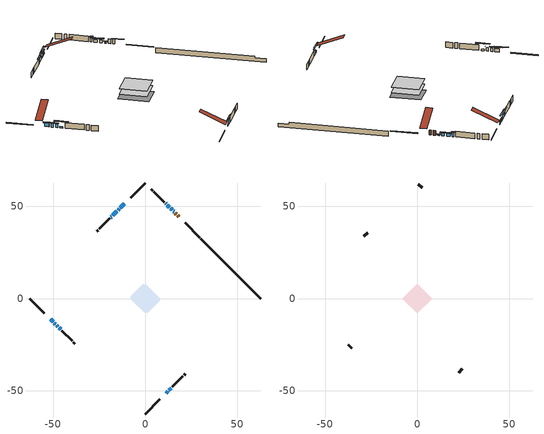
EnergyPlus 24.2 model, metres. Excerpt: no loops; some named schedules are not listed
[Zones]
conditioned space
 floor adiabatic (AdiabaticFloorConstruction): -8.08,0 0,8.08 8.08,0 0,-8.08 z0.67
 floor foundation (Slab1 construction): -8.1,0.97 -0.97,8.1 8.1,-0.97 0.97,-8.1 z-1.64
 wall outside (RimJoist1 construction): 0,-62.63 7.94,-54.68 / -62.63,0 -54.68,-7.94 / 0,62.63 -7.94,54.68 / 29.55,33.07 21.61,41.01 z0.67:0.97
 wall outside (AdiabaticWallConstruction 1): 18.2,44.43 17.59,45.03 / 16.94,45.69 16.29,46.33 z0.67:2.7
 wall outside (AdiabaticWallConstruction): 15.64,46.99 15.2,47.42 z0.67:0.88; 11.36,-51.27 12.21,-50.41 z0.67:1.63; 12.87,-49.76 14.09,-48.54 z0.67:2.7; -51.27,-11.36 -49.98,-12.64 / -15.37,47.25 -17.51,45.11 z0.67:2.19; -49.33,-13.3 -48.7,-13.93 / -48.04,-14.58 -47.41,-15.22 z0.67:2.2; -11.36,51.27 -13.42,49.2 z0.67:1.41; -14.08,48.55 -14.72,47.91 z0.67:1.27; -46.76,-15.87 -45.9,-16.73 z0.67:1.28; 14.55,48.07 13.7,48.92 / 13.05,49.58 11.98,50.65 z0.67:1.88; 11.32,51.3 11,51.63 z0.67:2.4; -18.17,44.46 -18.59,44.03 z0.67:1.59
 wall outside (Wall1 construction): 14.75,-47.88 20.36,-42.27 / -45.24,-17.38 -39.63,-22.99 / -19.25,43.38 -24.86,37.77 / 10.34,52.28 4.73,57.89 z0.67:3.11
 wall outside (Wall2 construction): 21.02,-41.61 21.79,-40.84 / -38.98,-23.65 -38.2,-24.42 / -25.52,37.11 -26.29,36.34 / 4.07,58.55 3.3,59.32 z0.67:3.11
 wall foundation (FoundationWall1 construction): 30.21,32.42,-1.64 30.21,32.42,0.67 59.38,3.24,0.67 59.38,3.24,-0.08 62.63,0,-0.08 62.63,0,-1.64
 window (WindowConstruction 10): 15.64,46.99 15.21,47.42 z0.67:0.87
 window (WindowConstruction 5): 11.36,-51.27 12.21,-50.42 z0.67:1.62
 window (WindowConstruction 6): 12.87,-49.76 14.09,-48.54 z0.67:2.7
 window (WindowConstruction 7): -51.27,-11.36 -49.98,-12.64 z0.67:2.19
 window (WindowConstruction 8): -49.33,-13.3 -48.7,-13.93 z0.67:2.19
 window (WindowConstruction 9): -48.04,-14.59 -47.41,-15.21 z0.67:2.19
 window (WindowConstruction 11): -11.36,51.27 -13.42,49.2 z0.67:1.41
 window (WindowConstruction 12): -14.08,48.55 -14.72,47.91 z0.67:1.27
 window (WindowConstruction 13): -46.75,-15.87 -45.9,-16.73 z0.67:1.28
 window (WindowConstruction): 14.55,48.08 13.71,48.92 z0.67:1.88
 window (WindowConstruction 1): 13.05,49.58 11.98,50.65 z0.67:1.88
 window (WindowConstruction 2): 11.32,51.3 11,51.63 z0.67:2.4
 window (WindowConstruction 3): -15.37,47.25 -17.51,45.11 z0.67:2.19
 window (WindowConstruction 4): -18.17,44.46 -18.59,44.03 z0.67:1.58
 door (Door): 18.2,44.43 17.6,45.03 z0.67:2.7
 door (Door 1): 16.94,45.69 16.3,46.33 z0.67:2.7
 ceiling adiabatic (AdiabaticFloorConstruction): 0,-8.08 8.08,0 0,8.08 -8.08,0 z0.67
attic - vented
 floor to conditioned space (Floor1 construction Reversed): -8.08,0 0,8.08 8.08,0 0,-8.08 z3.11
 wall outside (Wall3 construction): 22.44,-40.18 24.43,-38.19 / -37.55,-25.08 -35.56,-27.07 / -26.94,35.68 -28.93,33.69 / 2.65,59.98 0.66,61.97 z0.67:3.11
 roof outside (Roof1 construction): 10.7,-51.93,3.11 2.94,-44.16,7.68 0.83,-46.26,7.68 8.6,-54.03,3.11; -51.93,-10.7,3.11 -44.16,-2.94,7.68 -46.26,-0.83,7.68 -54.03,-8.6,3.11; -10.7,51.93,3.11 -2.94,44.16,7.68 -0.83,46.26,7.68 -8.6,54.03,3.11; 18.85,43.77,3.11 11.09,36.01,7.68 13.19,33.91,7.68 20.95,41.67,3.11
shading: 14.87,47.76 15.98,46.65 16.51,47.19 15.41,48.29 z1.35; 13.94,-48.69 9.63,-52.99 9.84,-53.21 14.15,-48.9 z4.07; 14.95,-47.67 12.01,-50.62 12.22,-50.83 15.16,-47.89 z3.92; -49.65,-12.98 -51.61,-11.02 -52.14,-11.56 -50.18,-13.52 z2.67; -48.36,-14.27 -49.67,-12.96 -49.97,-13.26 -48.66,-14.57 z2.67; -47.07,-15.55 -48.38,-14.25 -48.52,-14.39 -47.21,-15.7 z2.67; -14.07,48.56 -10.71,51.91 -10.92,52.12 -14.28,48.77 z2.32; -16.87,45.75 -11.92,50.7 -12.13,50.92 -17.09,45.96 z4.32; -44.17,-18.45 -48.48,-14.15 -49.02,-14.68 -44.71,-18.99 z3.72; 13.37,49.26 14.89,47.74 15.43,48.27 13.9,49.8 z2.36; 11.64,50.98 13.39,49.24 13.92,49.78 12.18,51.52 z2.36; 10.66,51.96 11.66,50.96 12.2,51.5 11.2,52.5 z2.88; -18.37,44.25 -14.51,48.11 -14.72,48.33 -18.58,44.46 z3.41; -19.88,42.74 -16.88,45.75 -17.09,45.96 -20.1,42.95 z3.41
[Building]
Building 1: Terrain=Suburbs
[Site:Location]
Fredericton_NB: Latitude {deg}=45.87; Longitude {deg}=-66.54; Time Zone {hr}=-4; Elevation {m}=21; Keep Site Location Information=Yes
[Site:GroundTemperature:Shallow]
1.40444, -0.745387, -0.917552, 0.102649, 4.19819, 8.27465, 11.8087, 14.0475, 14.2377, 12.4168, 8.97287, 5.02146
[Site:WaterMainsTemperature]
Calculation Method=Schedule; Temperature Schedule=mains temperature schedule
[Material] Roughness=Rough; Thermal Absorptance=0.9
Name | Thickness {m} | Conductivity {W/m-K} | Density {kg/m3} | Specific Heat {J/kg-K} | Solar Absorptance | Visible Absorptance
asphalt or fiberglass shingles | 0.00635 | 0.162714 | 1121.4 | 1465.45 | 0.4 | 0.4
ceiling loosefill ins | 0.254 | 0.0480833 | 16.02 | 1046.75 | 0.7 | 0.7
ceiling stud and cavity | 0.1397 | 0.229961 | 65.682 | 1177.47 | 0.7 | 0.7
concrete 4.0 in. | 0.1016 | 1.803125 | 2242.8 | 837.4 | 0.7 | 0.7
concrete 8.0 in. | 0.2032 | 1.803125 | 2242.8 | 837.4 | 0.7 | 0.7
door material | 0.04445 | 0.0451087 | 512.64 | 1214.23 | 0.7 | 0.7
exterior vertical ins | 0.0457286 | 0.029427 | 32.04 | 1214.23 | 0.7 | 0.7
floor covering | 0.0127 | 0.0433444 | 54.468 | 1339.84 | 0.6 | 0.6
floor rigid ins; wall rigid ins 1 | 0.512978 | 0.029427 | 32.04 | 1214.23 | 0.7 | 0.7
floor stud and cavity | 0.1397 | 1.75129 | 37.0049 | 1207.88 | 0.7 | 0.7
furniture material conditioned space 1 | 0.1524 | 0.115458 | 640.8 | 1214.23 | 0.6 | 0.6
gypsum board | 0.0127 | 0.160291 | 801 | 837.4 | 0.6 | 0.6
gypsum board 1 | 0.0127 | 0.160291 | 801 | 837.4 | 0.7 | 0.7
osb sheathing 0.5 in. | 0.0127 | 0.115458 | 512.64 | 1214.23 | 0.7 | 0.7
osb sheathing 0.75 in. | 0.01905 | 0.115458 | 512.64 | 1214.23 | 0.7 | 0.7
osb sheathing 2.0 in. | 0.0508 | 0.115458 | 512.64 | 1214.23 | 0.7 | 0.7
rim joist rigid ins | 0.103632 | 0.029427 | 32.04 | 1214.23 | 0.7 | 0.7
rim joist stud and cavity | 0.0508 | 0.112004 | 125.044 | 1163.47 | 0.6 | 0.6
wall rigid ins | 0.051816 | 0.029427 | 32.04 | 1214.23 | 0.7 | 0.7
wall stud and cavity | 0.1397 | 0.0863312 | 139.0536 | 1170.24 | 0.7 | 0.7
wall stud and cavity 1 | 0.1397 | 0.307522 | 139.0536 | 1170.24 | 0.7 | 0.7
wall stud and cavity 2 | 0.0889 | 6.1454 | 50.32683 | 1063.81 | 0.6 | 0.6
wall stud and cavity 3 | 0.0889 | 0.380278 | 52.3479 | 1209.89 | 0.7 | 0.7
wall stud and cavity 4 | 0.0889 | 0.391764 | 83.0341 | 1211.67 | 0.7 | 0.7
wood siding | 0.0254 | 0.102417 | 544.68 | 1172.36 | 0.4 | 0.4
wood siding 1 | 0.00254 | 0.102417 | 544.68 | 1172.36 | 0.4 | 0.4
wood siding 2; wood siding 3; wood siding 4 | 0.0254 | 0.102417 | 544.68 | 1172.36 | 0.7 | 0.7
[WindowMaterial:SimpleGlazingSystem]
Name | U-Factor {W/m2-K} | Solar Heat Gain Coefficient
WindowMaterial | 2.09745 | 0.49
WindowMaterial 1 | 1.96913 | 0.57
WindowMaterial 10 | 2.20136 | 0.38
WindowMaterial 11 | 2.0861 | 0.5
WindowMaterial 12 | 2.191708 | 0.43
WindowMaterial 13 | 2.14288 | 0.46
WindowMaterial 2 | 2.396116 | 0.27
WindowMaterial 3 | 1.94642 | 0.59
WindowMaterial 4 | 2.12414 | 0.47
WindowMaterial 5 | 2.018529 | 0.54
WindowMaterial 6 | 2.04862 | 0.55
WindowMaterial 7 | 1.93166 | 0.6
WindowMaterial 8 | 2.15594 | 0.45
WindowMaterial 9 | 2.00774 | 0.55
[Construction]
AdiabaticFloorConstruction: floor stud and cavity, floor rigid ins, osb sheathing 0.75 in., floor covering
AdiabaticWallConstruction: wood siding 3, wall rigid ins 1, wall stud and cavity 3, gypsum board
AdiabaticWallConstruction 1: wood siding 4, wall rigid ins 1, wall stud and cavity 3, gypsum board
Door; Door 1: door material
Floor1 construction Reversed: gypsum board, ceiling stud and cavity, ceiling loosefill ins
FoundationWall1 construction: concrete 8.0 in., gypsum board 1
furniture construction conditioned space 1: furniture material conditioned space 1
PartitionWallConstruction: gypsum board, wall stud and cavity 4, gypsum board
RimJoist1 construction: wood siding 2, rim joist rigid ins, osb sheathing 2.0 in., rim joist stud and cavity
Roof1 construction: asphalt or fiberglass shingles
Slab1 construction: concrete 4.0 in.
Wall1 construction: wood siding, wall rigid ins, osb sheathing 0.5 in., wall stud and cavity, gypsum board
Wall2 construction: wood siding, wall rigid ins, osb sheathing 0.5 in., wall stud and cavity 1, gypsum board
Wall3 construction: wood siding 1, wall stud and cavity 2
WindowConstruction: WindowMaterial
WindowConstruction 1: WindowMaterial 1
WindowConstruction 10: WindowMaterial 10
WindowConstruction 11: WindowMaterial 11
WindowConstruction 12: WindowMaterial 12
WindowConstruction 13: WindowMaterial 13
WindowConstruction 2: WindowMaterial 2
WindowConstruction 3: WindowMaterial 3
WindowConstruction 4: WindowMaterial 4
WindowConstruction 5: WindowMaterial 5
WindowConstruction 6: WindowMaterial 6
WindowConstruction 7: WindowMaterial 7
WindowConstruction 8: WindowMaterial 8
WindowConstruction 9: WindowMaterial 9
[Zone] Multiplier=1; Part of Total Floor Area=Yes
Name | Volume {m3}
attic - vented | 95.6732
conditioned space | 654
[Space]
Name | Zone | Volume {m3}
attic - vented 1 | attic - vented | 95.6732
conditioned space 1 | conditioned space | 654
[ZoneInfiltration:EffectiveLeakageArea]
infil attic - vented 1: Zone or Space=attic - vented 1; Schedule=Always On Discrete; Effective Air Leakage Area {cm2}=5224; Stack Coefficient=0.000487691; Wind Coefficient=1.49208e-05
[ZoneMixing]
whole house fan mix: Zone or Space=attic - vented; Schedule=Always On Continuous; Design Flow Rate Calculation Method=Flow/Zone; Design Flow Rate {m3/s}=0; Source Zone or Space=conditioned space
[SurfaceProperty:ExposedFoundationPerimeter]
Slab1: Exposed Perimeter Calculation Method=TotalExposedPerimeter; Total Exposed Perimeter {m}=45.843
[InternalMass] Zone or ZoneList=conditioned space; Space or SpaceList=conditioned space 1
Name | Construction | Surface Area {m2}
furniture mass conditioned space 1 | furniture construction conditioned space 1 | 104.04
partition wall mass | PartitionWallConstruction | 260.101
[Lights]
interior lighting: Zone or ZoneList or Space or SpaceList=conditioned space 1; Schedule=interior lighting schedule; Design Level Calculation Method=LightingLevel; Lighting Level {W}=343.2; Return Air Fraction=0; Fraction Radiant=0.6; Fraction Visible=0.2; Fraction Replaceable=1
[People]
occupants: Zone or ZoneList or Space or SpaceList=conditioned space 1; Number of People Schedule=occupants schedule; Number of People Calculation Method=People; Number of People=3; Fraction Radiant=0.314171; Sensible Heat Fraction=0.56303; Activity Level Schedule=occupants activity schedule; Carbon Dioxide Generation Rate {m3/s-W}=0; Enable ASHRAE 55 Comfort Warnings=No; Mean Radiant Temperature Calculation Type=EnclosureAveraged
[ElectricEquipment] Zone or ZoneList or Space or SpaceList=conditioned space 1; Design Level Calculation Method=EquipmentLevel
Name | Schedule | Design Level {W} | Fraction Latent | Fraction Radiant | Fraction Lost
clothes dryer | clothes dryer schedule | 140.772 | 0.015 | 0.081 | 0.85
clothes washer | clothes washer schedule | 32.1985 | 0.03 | 0.162 | 0.7
cooking range | cooking range schedule | 215.147 | 0.08 | 0.432 | 0.2
dishwasher | dishwasher schedule | 66.8632 | 0.3 | 0.18 | 0.4
fridge | fridge schedule | 72.9452 | 0 | 0.6 | 0
mech vent house fan | mech vent house fan schedule | 19.9167 | 0 | 0 | 0.5
mech vent house fan cfis | mech vent house fan cfis schedule | 0 | 0 | 0 | 0
misc plug loads | misc plug loads schedule | 494.7 | 0.045 | 0.513 | 0.1
whole house fan | Always On Discrete | 0 | 0 | 0 | 1
[OtherEquipment] Zone or ZoneList or Space or SpaceList=conditioned space 1; Design Level Calculation Method=EquipmentLevel
Name | Fuel Type | Schedule | Design Level {W} | Fraction Latent | Fraction Radiant | Fraction Lost
clothes dryer 1 | Electricity | clothes dryer schedule | 0 | 0.015 | 0.081 | 0.85
cooking range 1 | Electricity | cooking range schedule | 0 | 0.08 | 0.432 | 0.2
general water use latent | None | general water use schedule | 62.594 | 1 | 0 | 0
general water use sensible | None | general water use schedule | -61.6891 | 0 | 0.6 | 0
mech vent house fan latent load | None | Always On Discrete | 0 | 1 | 0 | 0
mech vent house fan sensible load | None | Always On Discrete | 0 | 0 | 0 | 0
water heater energy adjustment1 | Electricity | Always On Discrete | 0.01 | 0 | 0 | 1
[ZoneInfiltration:DesignFlowRate] Zone or ZoneList or Space or SpaceList=conditioned space 1; Schedule=Always On Discrete; Design Flow Rate Calculation Method=Flow/Zone; Design Flow Rate {m3/s}=0
infil flow; natural vent flow; whole house fan flow
[ZoneControl:Thermostat]
conditioned space Thermostat: Zone or ZoneList=conditioned space; Control Type Schedule=conditioned space Thermostat Schedule; Control 1=conditioned space temperature setpoint; Temperature Difference Between Cutout And Setpoint {deltaC}=0
[ThermostatSetpoint:DualSetpoint]
conditioned space temperature setpoint: Heating Setpoint Temperature Schedule=heating setpoint; Cooling Setpoint Temperature Schedule=cooling setpoint
[Zone equipment]
conditioned space: electric baseboard
[Foundation:Kiva]
Foundation Kiva 1: Initial Indoor Air Temperature {C}=18; Wall Height Above Grade {m}=0.669981; Wall Depth Below Slab {m}=0.2032; Custom Block Material Name 1=exterior vertical ins; Custom Block Depth 1 {m}=2.30999; Custom Block X Position 1 {m}=0.2159; Custom Block Z Position 1 {m}=0
[Foundation:Kiva:Settings]
Soil Conductivity {W/m-K}=0.849921; Soil Density {kg/m3}=1842.3; Soil Specific Heat {J/kg-K}=418.7; Ground Solar Absorptivity=0.9; Ground Thermal Absorptivity=0.9; Ground Surface Roughness {m}=0.03; Far-Field Width {m}=40; Deep-Ground Boundary Condition=ZeroFlux; Deep-Ground Depth {m}=40; Minimum Cell Dimension {m}=0.2; Maximum Cell Growth Coefficient=3; Simulation Timestep=Timestep
[Exterior:Lights]
exterior lighting: Schedule=exterior lighting schedule; Design Level {W}=75.6
[EnergyManagementSystem:Sensor] Output:Variable or Output:Meter Index Key=conditioned space
Name | Output:Variable or Output:Meter
conditioned_space_clg_unmet_s | Zone Cooling Setpoint Not Met Time
conditioned_space_htg_unmet_s | Zone Heating Setpoint Not Met Time
fridge_tin_s; tin_s; tin_s_1 | Zone Mean Air Temperature
tout_s | Zone Outdoor Air Drybulb Temperature
win_s | Zone Air Humidity Ratio
[Schedule:Constant]
Name | Hourly Value
Always On Continuous; mech vent house fan schedule; mech vent house fan cfis schedule; Always On Discrete | 1
occupants activity schedule | 117.228
fridge schedule | 0
[Schedule:Week:Daily]
interior lighting schedule Week Rule - Jan1-Jan27: interior lighting schedule day, interior lighting schedule day, interior lighting schedule day, interior lighting schedule day, interior lighting schedule day, interior lighting schedule day, interior lighting schedule day, interior lighting schedule default day, interior lighting schedule default day, interior lighting schedule default day, interior lighting schedule default day, interior lighting schedule default day
interior lighting schedule Week Rule - Jan28-Feb3: interior lighting schedule day, interior lighting schedule day, interior lighting schedule day, interior lighting schedule day, interior lighting schedule day 1, interior lighting schedule day 1, interior lighting schedule day 1, interior lighting schedule default day, interior lighting schedule default day, interior lighting schedule default day, interior lighting schedule default day, interior lighting schedule default day
interior lighting schedule Week Rule - Feb4-Feb24: interior lighting schedule day 1, interior lighting schedule day 1, interior lighting schedule day 1, interior lighting schedule day 1, interior lighting schedule day 1, interior lighting schedule day 1, interior lighting schedule day 1, interior lighting schedule default day, interior lighting schedule default day, interior lighting schedule default day, interior lighting schedule default day, interior lighting schedule default day
interior lighting schedule Week Rule - Feb25-Mar3: interior lighting schedule day 1, interior lighting schedule day 1, interior lighting schedule day 1, interior lighting schedule day 1, interior lighting schedule day 2, interior lighting schedule day 2, interior lighting schedule day 2, interior lighting schedule default day, interior lighting schedule default day, interior lighting schedule default day, interior lighting schedule default day, interior lighting schedule default day
interior lighting schedule Week Rule - Mar4-Mar31: interior lighting schedule day 2, interior lighting schedule day 2, interior lighting schedule day 2, interior lighting schedule day 2, interior lighting schedule day 2, interior lighting schedule day 2, interior lighting schedule day 2, interior lighting schedule default day, interior lighting schedule default day, interior lighting schedule default day, interior lighting schedule default day, interior lighting schedule default day
interior lighting schedule Week Rule - Apr1-Apr28: interior lighting schedule day 3, interior lighting schedule day 3, interior lighting schedule day 3, interior lighting schedule day 3, interior lighting schedule day 3, interior lighting schedule day 3, interior lighting schedule day 3, interior lighting schedule default day, interior lighting schedule default day, interior lighting schedule default day, interior lighting schedule default day, interior lighting schedule default day
interior lighting schedule Week Rule - Apr29-May5: interior lighting schedule day 3, interior lighting schedule day 3, interior lighting schedule day 4, interior lighting schedule day 4, interior lighting schedule day 4, interior lighting schedule day 4, interior lighting schedule day 4, interior lighting schedule default day, interior lighting schedule default day, interior lighting schedule default day, interior lighting schedule default day, interior lighting schedule default day
interior lighting schedule Week Rule - May6-May26: interior lighting schedule day 4, interior lighting schedule day 4, interior lighting schedule day 4, interior lighting schedule day 4, interior lighting schedule day 4, interior lighting schedule day 4, interior lighting schedule day 4, interior lighting schedule default day, interior lighting schedule default day, interior lighting schedule default day, interior lighting schedule default day, interior lighting schedule default day
interior lighting schedule Week Rule - May27-Jun2: interior lighting schedule day 4, interior lighting schedule day 4, interior lighting schedule day 4, interior lighting schedule day 4, interior lighting schedule day 4, interior lighting schedule day 5, interior lighting schedule day 5, interior lighting schedule default day, interior lighting schedule default day, interior lighting schedule default day, interior lighting schedule default day, interior lighting schedule default day
interior lighting schedule Week Rule - Jun3-Jun30: interior lighting schedule day 5, interior lighting schedule day 5, interior lighting schedule day 5, interior lighting schedule day 5, interior lighting schedule day 5, interior lighting schedule day 5, interior lighting schedule day 5, interior lighting schedule default day, interior lighting schedule default day, interior lighting schedule default day, interior lighting schedule default day, interior lighting schedule default day
interior lighting schedule Week Rule - Jul1-Jul28: interior lighting schedule day 6, interior lighting schedule day 6, interior lighting schedule day 6, interior lighting schedule day 6, interior lighting schedule day 6, interior lighting schedule day 6, interior lighting schedule day 6, interior lighting schedule default day, interior lighting schedule default day, interior lighting schedule default day, interior lighting schedule default day, interior lighting schedule default day
interior lighting schedule Week Rule - Jul29-Aug4: interior lighting schedule day 6, interior lighting schedule day 6, interior lighting schedule day 6, interior lighting schedule day 7, interior lighting schedule day 7, interior lighting schedule day 7, interior lighting schedule day 7, interior lighting schedule default day, interior lighting schedule default day, interior lighting schedule default day, interior lighting schedule default day, interior lighting schedule default day
interior lighting schedule Week Rule - Aug5-Aug25: interior lighting schedule day 7, interior lighting schedule day 7, interior lighting schedule day 7, interior lighting schedule day 7, interior lighting schedule day 7, interior lighting schedule day 7, interior lighting schedule day 7, interior lighting schedule default day, interior lighting schedule default day, interior lighting schedule default day, interior lighting schedule default day, interior lighting schedule default day
interior lighting schedule Week Rule - Aug26-Sep1: interior lighting schedule day 7, interior lighting schedule day 7, interior lighting schedule day 7, interior lighting schedule day 7, interior lighting schedule day 7, interior lighting schedule day 7, interior lighting schedule day 8, interior lighting schedule default day, interior lighting schedule default day, interior lighting schedule default day, interior lighting schedule default day, interior lighting schedule default day
interior lighting schedule Week Rule - Sep2-Sep29: interior lighting schedule day 8, interior lighting schedule day 8, interior lighting schedule day 8, interior lighting schedule day 8, interior lighting schedule day 8, interior lighting schedule day 8, interior lighting schedule day 8, interior lighting schedule default day, interior lighting schedule default day, interior lighting schedule default day, interior lighting schedule default day, interior lighting schedule default day
interior lighting schedule Week Rule - Sep30-Oct6: interior lighting schedule day 8, interior lighting schedule day 9, interior lighting schedule day 9, interior lighting schedule day 9, interior lighting schedule day 9, interior lighting schedule day 9, interior lighting schedule day 9, interior lighting schedule default day, interior lighting schedule default day, interior lighting schedule default day, interior lighting schedule default day, interior lighting schedule default day
interior lighting schedule Week Rule - Oct7-Oct27: interior lighting schedule day 9, interior lighting schedule day 9, interior lighting schedule day 9, interior lighting schedule day 9, interior lighting schedule day 9, interior lighting schedule day 9, interior lighting schedule day 9, interior lighting schedule default day, interior lighting schedule default day, interior lighting schedule default day, interior lighting schedule default day, interior lighting schedule default day
interior lighting schedule Week Rule - Oct28-Nov3: interior lighting schedule day 9, interior lighting schedule day 9, interior lighting schedule day 9, interior lighting schedule day 9, interior lighting schedule day 10, interior lighting schedule day 10, interior lighting schedule day 10, interior lighting schedule default day, interior lighting schedule default day, interior lighting schedule default day, interior lighting schedule default day, interior lighting schedule default day
interior lighting schedule Week Rule - Nov4-Nov24: interior lighting schedule day 10, interior lighting schedule day 10, interior lighting schedule day 10, interior lighting schedule day 10, interior lighting schedule day 10, interior lighting schedule day 10, interior lighting schedule day 10, interior lighting schedule default day, interior lighting schedule default day, interior lighting schedule default day, interior lighting schedule default day, interior lighting schedule default day
interior lighting schedule Week Rule - Nov25-Dec1: interior lighting schedule day 10, interior lighting schedule day 10, interior lighting schedule day 10, interior lighting schedule day 10, interior lighting schedule day 10, interior lighting schedule day 10, interior lighting schedule day 11, interior lighting schedule default day, interior lighting schedule default day, interior lighting schedule default day, interior lighting schedule default day, interior lighting schedule default day
interior lighting schedule Week Rule - Dec2-Dec31: interior lighting schedule day 11, interior lighting schedule day 11, interior lighting schedule day 11, interior lighting schedule day 11, interior lighting schedule day 11, interior lighting schedule day 11, interior lighting schedule day 11, interior lighting schedule default day, interior lighting schedule default day, interior lighting schedule default day, interior lighting schedule default day, interior lighting schedule default day
occupants schedule Week Rule - Jan1-Dec31: occupants schedule day, occupants schedule day, occupants schedule day, occupants schedule day, occupants schedule day, occupants schedule day, occupants schedule day, occupants schedule default day, occupants schedule default day, occupants schedule default day, occupants schedule default day, occupants schedule default day
clothes dryer schedule Week Rule - Jan1-Dec31: clothes dryer schedule day, clothes dryer schedule day, clothes dryer schedule day, clothes dryer schedule day, clothes dryer schedule day, clothes dryer schedule day, clothes dryer schedule day, clothes dryer schedule default day, clothes dryer schedule default day, clothes dryer schedule default day, clothes dryer schedule default day, clothes dryer schedule default day
clothes washer schedule Week Rule - Jan1-Dec31: clothes washer schedule day, clothes washer schedule day, clothes washer schedule day, clothes washer schedule day, clothes washer schedule day, clothes washer schedule day, clothes washer schedule day, clothes washer schedule default day, clothes washer schedule default day, clothes washer schedule default day, clothes washer schedule default day, clothes washer schedule default day
cooking range schedule Week Rule - Jan1-Dec31: cooking range schedule day, cooking range schedule day, cooking range schedule day, cooking range schedule day, cooking range schedule day, cooking range schedule day, cooking range schedule day, cooking range schedule default day, cooking range schedule default day, cooking range schedule default day, cooking range schedule default day, cooking range schedule default day
dishwasher schedule Week Rule - Jan1-Dec31: dishwasher schedule day, dishwasher schedule day, dishwasher schedule day, dishwasher schedule day, dishwasher schedule day, dishwasher schedule day, dishwasher schedule day, dishwasher schedule default day, dishwasher schedule default day, dishwasher schedule default day, dishwasher schedule default day, dishwasher schedule default day
misc plug loads schedule Week Rule - Jan1-Dec31: misc plug loads schedule day, misc plug loads schedule day, misc plug loads schedule day, misc plug loads schedule day, misc plug loads schedule day, misc plug loads schedule day, misc plug loads schedule day, misc plug loads schedule default day, misc plug loads schedule default day, misc plug loads schedule default day, misc plug loads schedule default day, misc plug loads schedule default day
general water use schedule Week Rule - Jan1-Dec31: general water use schedule day, general water use schedule day, general water use schedule day, general water use schedule day, general water use schedule day, general water use schedule day, general water use schedule day, general water use schedule default day, general water use schedule default day, general water use schedule default day, general water use schedule default day, general water use schedule default day
exterior lighting schedule Week Rule - Jan1-Jan27: exterior lighting schedule day, exterior lighting schedule day, exterior lighting schedule day, exterior lighting schedule day, exterior lighting schedule day, exterior lighting schedule day, exterior lighting schedule day, exterior lighting schedule default day, exterior lighting schedule default day, exterior lighting schedule default day, exterior lighting schedule default day, exterior lighting schedule default day
exterior lighting schedule Week Rule - Jan28-Feb3: exterior lighting schedule day, exterior lighting schedule day, exterior lighting schedule day, exterior lighting schedule day, exterior lighting schedule day 1, exterior lighting schedule day 1, exterior lighting schedule day 1, exterior lighting schedule default day, exterior lighting schedule default day, exterior lighting schedule default day, exterior lighting schedule default day, exterior lighting schedule default day
exterior lighting schedule Week Rule - Feb4-Feb24: exterior lighting schedule day 1, exterior lighting schedule day 1, exterior lighting schedule day 1, exterior lighting schedule day 1, exterior lighting schedule day 1, exterior lighting schedule day 1, exterior lighting schedule day 1, exterior lighting schedule default day, exterior lighting schedule default day, exterior lighting schedule default day, exterior lighting schedule default day, exterior lighting schedule default day
exterior lighting schedule Week Rule - Feb25-Mar3: exterior lighting schedule day 1, exterior lighting schedule day 1, exterior lighting schedule day 1, exterior lighting schedule day 1, exterior lighting schedule day 2, exterior lighting schedule day 2, exterior lighting schedule day 2, exterior lighting schedule default day, exterior lighting schedule default day, exterior lighting schedule default day, exterior lighting schedule default day, exterior lighting schedule default day
exterior lighting schedule Week Rule - Mar4-Mar31: exterior lighting schedule day 2, exterior lighting schedule day 2, exterior lighting schedule day 2, exterior lighting schedule day 2, exterior lighting schedule day 2, exterior lighting schedule day 2, exterior lighting schedule day 2, exterior lighting schedule default day, exterior lighting schedule default day, exterior lighting schedule default day, exterior lighting schedule default day, exterior lighting schedule default day
exterior lighting schedule Week Rule - Apr1-Apr28: exterior lighting schedule day 3, exterior lighting schedule day 3, exterior lighting schedule day 3, exterior lighting schedule day 3, exterior lighting schedule day 3, exterior lighting schedule day 3, exterior lighting schedule day 3, exterior lighting schedule default day, exterior lighting schedule default day, exterior lighting schedule default day, exterior lighting schedule default day, exterior lighting schedule default day
exterior lighting schedule Week Rule - Apr29-May5: exterior lighting schedule day 3, exterior lighting schedule day 3, exterior lighting schedule day 4, exterior lighting schedule day 4, exterior lighting schedule day 4, exterior lighting schedule day 4, exterior lighting schedule day 4, exterior lighting schedule default day, exterior lighting schedule default day, exterior lighting schedule default day, exterior lighting schedule default day, exterior lighting schedule default day
exterior lighting schedule Week Rule - May6-May26: exterior lighting schedule day 4, exterior lighting schedule day 4, exterior lighting schedule day 4, exterior lighting schedule day 4, exterior lighting schedule day 4, exterior lighting schedule day 4, exterior lighting schedule day 4, exterior lighting schedule default day, exterior lighting schedule default day, exterior lighting schedule default day, exterior lighting schedule default day, exterior lighting schedule default day
exterior lighting schedule Week Rule - May27-Jun2: exterior lighting schedule day 4, exterior lighting schedule day 4, exterior lighting schedule day 4, exterior lighting schedule day 4, exterior lighting schedule day 4, exterior lighting schedule day 5, exterior lighting schedule day 5, exterior lighting schedule default day, exterior lighting schedule default day, exterior lighting schedule default day, exterior lighting schedule default day, exterior lighting schedule default day
exterior lighting schedule Week Rule - Jun3-Jun30: exterior lighting schedule day 5, exterior lighting schedule day 5, exterior lighting schedule day 5, exterior lighting schedule day 5, exterior lighting schedule day 5, exterior lighting schedule day 5, exterior lighting schedule day 5, exterior lighting schedule default day, exterior lighting schedule default day, exterior lighting schedule default day, exterior lighting schedule default day, exterior lighting schedule default day
exterior lighting schedule Week Rule - Jul1-Jul28: exterior lighting schedule day 6, exterior lighting schedule day 6, exterior lighting schedule day 6, exterior lighting schedule day 6, exterior lighting schedule day 6, exterior lighting schedule day 6, exterior lighting schedule day 6, exterior lighting schedule default day, exterior lighting schedule default day, exterior lighting schedule default day, exterior lighting schedule default day, exterior lighting schedule default day
exterior lighting schedule Week Rule - Jul29-Aug4: exterior lighting schedule day 6, exterior lighting schedule day 6, exterior lighting schedule day 6, exterior lighting schedule day 7, exterior lighting schedule day 7, exterior lighting schedule day 7, exterior lighting schedule day 7, exterior lighting schedule default day, exterior lighting schedule default day, exterior lighting schedule default day, exterior lighting schedule default day, exterior lighting schedule default day
exterior lighting schedule Week Rule - Aug5-Aug25: exterior lighting schedule day 7, exterior lighting schedule day 7, exterior lighting schedule day 7, exterior lighting schedule day 7, exterior lighting schedule day 7, exterior lighting schedule day 7, exterior lighting schedule day 7, exterior lighting schedule default day, exterior lighting schedule default day, exterior lighting schedule default day, exterior lighting schedule default day, exterior lighting schedule default day
exterior lighting schedule Week Rule - Aug26-Sep1: exterior lighting schedule day 7, exterior lighting schedule day 7, exterior lighting schedule day 7, exterior lighting schedule day 7, exterior lighting schedule day 7, exterior lighting schedule day 7, exterior lighting schedule day 8, exterior lighting schedule default day, exterior lighting schedule default day, exterior lighting schedule default day, exterior lighting schedule default day, exterior lighting schedule default day
exterior lighting schedule Week Rule - Sep2-Sep29: exterior lighting schedule day 8, exterior lighting schedule day 8, exterior lighting schedule day 8, exterior lighting schedule day 8, exterior lighting schedule day 8, exterior lighting schedule day 8, exterior lighting schedule day 8, exterior lighting schedule default day, exterior lighting schedule default day, exterior lighting schedule default day, exterior lighting schedule default day, exterior lighting schedule default day
exterior lighting schedule Week Rule - Sep30-Oct6: exterior lighting schedule day 8, exterior lighting schedule day 9, exterior lighting schedule day 9, exterior lighting schedule day 9, exterior lighting schedule day 9, exterior lighting schedule day 9, exterior lighting schedule day 9, exterior lighting schedule default day, exterior lighting schedule default day, exterior lighting schedule default day, exterior lighting schedule default day, exterior lighting schedule default day
exterior lighting schedule Week Rule - Oct7-Oct27: exterior lighting schedule day 9, exterior lighting schedule day 9, exterior lighting schedule day 9, exterior lighting schedule day 9, exterior lighting schedule day 9, exterior lighting schedule day 9, exterior lighting schedule day 9, exterior lighting schedule default day, exterior lighting schedule default day, exterior lighting schedule default day, exterior lighting schedule default day, exterior lighting schedule default day
exterior lighting schedule Week Rule - Oct28-Nov3: exterior lighting schedule day 9, exterior lighting schedule day 9, exterior lighting schedule day 9, exterior lighting schedule day 9, exterior lighting schedule day 10, exterior lighting schedule day 10, exterior lighting schedule day 10, exterior lighting schedule default day, exterior lighting schedule default day, exterior lighting schedule default day, exterior lighting schedule default day, exterior lighting schedule default day
[Schedule:Year]
interior lighting schedule: interior lighting schedule Week Rule - Jan1-Jan27, 1, 1, 1, 27, interior lighting schedule Week Rule - Jan28-Feb3, 1, 28, 2, 3, interior lighting schedule Week Rule - Feb4-Feb24, 2, 4, 2, 24, interior lighting schedule Week Rule - Feb25-Mar3, 2, 25, 3, 3, interior lighting schedule Week Rule - Mar4-Mar31, 3, 4, 3, 31, interior lighting schedule Week Rule - Apr1-Apr28, 4, 1, 4, 28, interior lighting schedule Week Rule - Apr29-May5, 4, 29, 5, 5, interior lighting schedule Week Rule - May6-May26, 5, 6, 5, 26, interior lighting schedule Week Rule - May27-Jun2, 5, 27, 6, 2, interior lighting schedule Week Rule - Jun3-Jun30, 6, 3, 6, 30, interior lighting schedule Week Rule - Jul1-Jul28, 7, 1, 7, 28, interior lighting schedule Week Rule - Jul29-Aug4, 7, 29, 8, 4, interior lighting schedule Week Rule - Aug5-Aug25, 8, 5, 8, 25, interior lighting schedule Week Rule - Aug26-Sep1, 8, 26, 9, 1, interior lighting schedule Week Rule - Sep2-Sep29, 9, 2, 9, 29, interior lighting schedule Week Rule - Sep30-Oct6, 9, 30, 10, 6, interior lighting schedule Week Rule - Oct7-Oct27, 10, 7, 10, 27, interior lighting schedule Week Rule - Oct28-Nov3, 10, 28, 11, 3, interior lighting schedule Week Rule - Nov4-Nov24, 11, 4, 11, 24, interior lighting schedule Week Rule - Nov25-Dec1, 11, 25, 12, 1, interior lighting schedule Week Rule - Dec2-Dec31, 12, 2, 12, 31
occupants schedule: occupants schedule Week Rule - Jan1-Dec31, 1, 1, 12, 31
clothes dryer schedule: clothes dryer schedule Week Rule - Jan1-Dec31, 1, 1, 12, 31
clothes washer schedule: clothes washer schedule Week Rule - Jan1-Dec31, 1, 1, 12, 31
cooking range schedule: cooking range schedule Week Rule - Jan1-Dec31, 1, 1, 12, 31
dishwasher schedule: dishwasher schedule Week Rule - Jan1-Dec31, 1, 1, 12, 31
misc plug loads schedule: misc plug loads schedule Week Rule - Jan1-Dec31, 1, 1, 12, 31
general water use schedule: general water use schedule Week Rule - Jan1-Dec31, 1, 1, 12, 31
exterior lighting schedule: exterior lighting schedule Week Rule - Jan1-Jan27, 1, 1, 1, 27, exterior lighting schedule Week Rule - Jan28-Feb3, 1, 28, 2, 3, exterior lighting schedule Week Rule - Feb4-Feb24, 2, 4, 2, 24, exterior lighting schedule Week Rule - Feb25-Mar3, 2, 25, 3, 3, exterior lighting schedule Week Rule - Mar4-Mar31, 3, 4, 3, 31, exterior lighting schedule Week Rule - Apr1-Apr28, 4, 1, 4, 28, exterior lighting schedule Week Rule - Apr29-May5, 4, 29, 5, 5, exterior lighting schedule Week Rule - May6-May26, 5, 6, 5, 26, exterior lighting schedule Week Rule - May27-Jun2, 5, 27, 6, 2, exterior lighting schedule Week Rule - Jun3-Jun30, 6, 3, 6, 30, exterior lighting schedule Week Rule - Jul1-Jul28, 7, 1, 7, 28, exterior lighting schedule Week Rule - Jul29-Aug4, 7, 29, 8, 4, exterior lighting schedule Week Rule - Aug5-Aug25, 8, 5, 8, 25, exterior lighting schedule Week Rule - Aug26-Sep1, 8, 26, 9, 1, exterior lighting schedule Week Rule - Sep2-Sep29, 9, 2, 9, 29, exterior lighting schedule Week Rule - Sep30-Oct6, 9, 30, 10, 6, exterior lighting schedule Week Rule - Oct7-Oct27, 10, 7, 10, 27, exterior lighting schedule Week Rule - Oct28-Nov3, 10, 28, 11, 3, exterior lighting schedule Week Rule - Nov4-Nov24, 11, 4, 11, 24, exterior lighting schedule Week Rule - Nov25-Dec1, 11, 25, 12, 1, exterior lighting schedule Week Rule - Dec2-Dec31, 12, 2, 12, 31
[Schedule:Compact]
conditioned space Thermostat Schedule: Through: 12/31, For: AllDays, Until: 24:00, 4
mains temperature schedule: Through: 01/01, For: AllDays, Until: 24:00, 6.14222, Through: 01/02, For: AllDays, Until: 24:00, 6.07056, Through: 01/03, For: AllDays, Until: 24:00, 6.00056, Through: 01/04, For: AllDays, Until: 24:00, 5.93111, Through: 01/05, For: AllDays, Until: 24:00, 5.86333, Through: 01/06, For: AllDays, Until: 24:00, 5.79611, Through: 01/07, For: AllDays, Until: 24:00, 5.73056, Through: 01/08, For: AllDays, Until: 24:00, 5.66611, Through: 01/09, For: AllDays, Until: 24:00, 5.60278, Through: 01/10, For: AllDays, Until: 24:00, 5.54056, Through: 01/11, For: AllDays, Until: 24:00, 5.48, Through: 01/12, For: AllDays, Until: 24:00, 5.42056, Through: 01/13, For: AllDays, Until: 24:00, 5.36222, Through: 01/14, For: AllDays, Until: 24:00, 5.30556, Through: 01/15, For: AllDays, Until: 24:00, 5.25, Through: 01/16, For: AllDays, Until: 24:00, 5.19611, Through: 01/17, For: AllDays, Until: 24:00, 5.14333, Through: 01/18, For: AllDays, Until: 24:00, 5.09167, Through: 01/19, For: AllDays, Until: 24:00, 5.04167, Through: 01/20, For: AllDays, Until: 24:00, 4.99333, Through: 01/21, For: AllDays, Until: 24:00, 4.94611, Through: 01/22, For: AllDays, Until: 24:00, 4.90056, Through: 01/23, For: AllDays, Until: 24:00, 4.85611, Through: 01/24, For: AllDays, Until: 24:00, 4.81389, Through: 01/25, For: AllDays, Until: 24:00, 4.77222, Through: 01/26, For: AllDays, Until: 24:00, 4.73278, Through: 01/27, For: AllDays, Until: 24:00, 4.69444, Through: 01/28, For: AllDays, Until: 24:00, 4.65778, Through: 01/29, For: AllDays, Until: 24:00, 4.62278, Through: 01/30, For: AllDays, Until: 24:00, 4.58889, Through: 01/31, For: AllDays, Until: 24:00, 4.55667, Through: 02/01, For: AllDays, Until: 24:00, 4.52611, Through: 02/02, For: AllDays, Until: 24:00, 4.49722, Through: 02/03, For: AllDays, Until: 24:00, 4.47, Through: 02/04, For: AllDays, Until: 24:00, 4.44389, Through: 02/05, For: AllDays, Until: 24:00, 4.42, Through: 02/06, For: AllDays, Until: 24:00, 4.39722, Through: 02/07, For: AllDays, Until: 24:00, 4.37611, Through: 02/08, For: AllDays, Until: 24:00, 4.35722, Through: 02/09, For: AllDays, Until: 24:00, 4.33944, Through: 02/10, For: AllDays, Until: 24:00, 4.32333, Through: 02/11, For: AllDays, Until: 24:00, 4.30889, Through: 02/12, For: AllDays, Until: 24:00, 4.29556, Through: 02/13, For: AllDays, Until: 24:00, 4.28444, Through: 02/14, For: AllDays, Until: 24:00, 4.275, Through: 02/15, For: AllDays, Until: 24:00, 4.26722, Through: 02/16, For: AllDays, Until: 24:00, 4.26056, Through: 02/17, For: AllDays, Until: 24:00, 4.25611, Through: 02/18, For: AllDays, Until: 24:00, 4.25333, Through: 02/19, For: AllDays, Until: 24:00, 4.25167, Through: 02/20, For: AllDays, Until: 24:00, 4.25222, Through: 02/21, For: AllDays, Until: 24:00, 4.25389, Through: 02/22, For: AllDays, Until: 24:00, 4.25778, Through: 02/23, For: AllDays, Until: 24:00, 4.26278, Through: 02/24, For: AllDays, Until: 24:00, 4.27, Through: 02/25, For: AllDays, Until: 24:00, 4.27833, Through: 02/26, For: AllDays, Until: 24:00, 4.28889, Through: 02/27, For: AllDays, Until: 24:00, 4.30056, Through: 02/28, For: AllDays, Until: 24:00, 4.31389, Through: 03/01, For: AllDays, Until: 24:00, 4.32944, Through: 03/02, For: AllDays, Until: 24:00, 4.34611, Through: 03/03, For: AllDays, Until: 24:00, 4.36444, Through: 03/04, For: AllDays, Until: 24:00, 4.38444, Through: 03/05, For: AllDays, Until: 24:00, 4.40611, Through: 03/06, For: AllDays, Until: 24:00, 4.42944, Through: 03/07, For: AllDays, Until: 24:00, 4.45389, Through: 03/08, For: AllDays, Until: 24:00, 4.48056, Through: 03/09, For: AllDays, Until: 24:00, 4.50833, Through: 03/10, For: AllDays, Until: 24:00, 4.53778, Through: 03/11, For: AllDays, Until: 24:00, 4.56889, Through: 03/12, For: AllDays, Until: 24:00, 4.60167, Through: 03/13, For: AllDays, Until: 24:00, 4.63611, Through: 03/14, For: AllDays, Until: 24:00, 4.67167, Through: 03/15, For: AllDays, Until: 24:00, 4.70889, Through: 03/16, For: AllDays, Until: 24:00, 4.74778, Through: 03/17, For: AllDays, Until: 24:00, 4.78833, Through: 03/18, For: AllDays, Until: 24:00, 4.83, Through: 03/19, For: AllDays, Until: 24:00, 4.87333, Through: 03/20, For: AllDays, Until: 24:00, 4.91833, Through: 03/21, For: AllDays, Until: 24:00, 4.96444, Through: 03/22, For: AllDays, Until: 24:00, 5.01222, Through: 03/23, For: AllDays, Until: 24:00, 5.06111, Through: 03/24, For: AllDays, Until: 24:00, 5.11167, Through: 03/25, For: AllDays, Until: 24:00, 5.16389, Through: 03/26, For: AllDays, Until: 24:00, 5.21722, Through: 03/27, For: AllDays, Until: 24:00, 5.27167, Through: 03/28, For: AllDays, Until: 24:00, 5.32778, Through: 03/29, For: AllDays, Until: 24:00, 5.385, Through: 03/30, For: AllDays, Until: 24:00, 5.44389, Through: 03/31, For: AllDays, Until: 24:00, 5.50333, Through: 04/01, For: AllDays, Until: 24:00, 5.565, Through: 04/02, For: AllDays, Until: 24:00, 5.62722, Through: 04/03, For: AllDays, Until: 24:00, 5.69111, Through: 04/04, For: AllDays, Until: 24:00, 5.75611, Through: 04/05, For: AllDays, Until: 24:00, 5.82222, Through: 04/06, For: AllDays, Until: 24:00, 5.88944, Through: 04/07, For: AllDays, Until: 24:00, 5.95833, Through: 04/08, For: AllDays, Until: 24:00, 6.02778, Through: 04/09, For: AllDays, Until: 24:00, 6.09833, Through: 04/10, For: AllDays, Until: 24:00, 6.17056, Through: 04/11, For: AllDays, Until: 24:00, 6.24333, Through: 04/12, For: AllDays, Until: 24:00, 6.31778, Through: 04/13, For: AllDays, Until: 24:00, 6.39278, Through: 04/14, For: AllDays, Until: 24:00, 6.46889, Through: 04/15, For: AllDays, Until: 24:00, 6.54611, Through: 04/16, For: AllDays, Until: 24:00, 6.62389, Through: 04/17, For: AllDays, Until: 24:00, 6.70278, Through: 04/18, For: AllDays, Until: 24:00, 6.78278, Through: 04/19, For: AllDays, Until: 24:00, 6.86389, Through: 04/20, For: AllDays, Until: 24:00, 6.94556, Through: 04/21, For: AllDays, Until: 24:00, 7.02833, Through: 04/22, For: AllDays, Until: 24:00, 7.11167, Through: 04/23, For: AllDays, Until: 24:00, 7.19556, Through: 04/24, For: AllDays, Until: 24:00, 7.28056, Through: 04/25, For: AllDays, Until: 24:00, 7.36667, Through: 04/26, For: AllDays, Until: 24:00, 7.45333, Through: 04/27, For: AllDays, Until: 24:00, 7.54056, Through: 04/28, For: AllDays, Until: 24:00, 7.62833, Through: 04/29, For: AllDays, Until: 24:00, 7.71667, Through: 04/30, For: AllDays, Until: 24:00, 7.80611, Through: 05/01, For: AllDays, Until: 24:00, 7.89556, Through: 05/02, For: AllDays, Until: 24:00, 7.98611, Through: 05/03, For: AllDays, Until: 24:00, 8.07667, Through: 05/04, For: AllDays, Until: 24:00, 8.16833, Through: 05/05, For: AllDays, Until: 24:00, 8.26, Through: 05/06, For: AllDays, Until: 24:00, 8.35222, Through: 05/07, For: AllDays, Until: 24:00, 8.445, Through: 05/08, For: AllDays, Until: 24:00, 8.53833, Through: 05/09, For: AllDays, Until: 24:00, 8.63222, Through: 05/10, For: AllDays, Until: 24:00, 8.72611, Through: 05/11, For: AllDays, Until: 24:00, 8.82, Through: 05/12, For: AllDays, Until: 24:00, 8.915, Through: 05/13, For: AllDays, Until: 24:00, 9.00944, Through: 05/14, For: AllDays, Until: 24:00, 9.10444, Through: 05/15, For: AllDays, Until: 24:00, 9.2, Through: 05/16, For: AllDays, Until: 24:00, 9.29556, Through: 05/17, For: AllDays, Until: 24:00, 9.39111, Through: 05/18, For: AllDays, Until: 24:00, 9.48667, Through: 05/19, For: AllDays, Until: 24:00, 9.58278, Through: 05/20, For: AllDays, Until: 24:00, 9.67889, Through: 05/21, For: AllDays, Until: 24:00, 9.77444, Through: 05/22, For: AllDays, Until: 24:00, 9.87056, Through: 05/23, For: AllDays, Until: 24:00, 9.96667, Through: 05/24, For: AllDays, Until: 24:00, 10.0628, Through: 05/25, For: AllDays, Until: 24:00, 10.1583, Through: 05/26, For: AllDays, Until: 24:00, 10.2544, Through: 05/27, For: AllDays, Until: 24:00, 10.35, Through: 05/28, For: AllDays, Until: 24:00, 10.4456, Through: 05/29, For: AllDays, Until: 24:00, 10.5406, Through: 05/30, For: AllDays, Until: 24:00, 10.6361, Through: 05/31, For: AllDays, Until: 24:00, 10.7306, Through: 06/01, For: AllDays, Until: 24:00, 10.8256, Through: 06/02, For: AllDays, Until: 24:00, 10.92, Through: 06/03, For: AllDays, Until: 24:00, 11.0139, Through: 06/04, For: AllDays, Until: 24:00, 11.1072, Through: 06/05, For: AllDays, Until: 24:00, 11.2006, Through: 06/06, For: AllDays, Until: 24:00, 11.2933, Through: 06/07, For: AllDays, Until: 24:00, 11.3861, Through: 06/08, For: AllDays, Until: 24:00, 11.4778, Through: 06/09, For: AllDays, Until: 24:00, 11.5694, Through: 06/10, For: AllDays, Until: 24:00, 11.6606, Through: 06/11, For: AllDays, Until: 24:00, 11.7506, Through: 06/12, For: AllDays, Until: 24:00, 11.8406, Through: 06/13, For: AllDays, Until: 24:00, 11.93, Through: 06/14, For: AllDays, Until: 24:00, 12.0183, Through: 06/15, For: AllDays, Until: 24:00, 12.1067, Through: 06/16, For: AllDays, Until: 24:00, 12.1939, Through: 06/17, For: AllDays, Until: 24:00, 12.2806, Through: 06/18, For: AllDays, Until: 24:00, 12.3661, Through: 06/19, For: AllDays, Until: 24:00, 12.4517, Through: 06/20, For: AllDays, Until: 24:00, 12.5356, Through: 06/21, For: AllDays, Until: 24:00, 12.6194, Through: 06/22, For: AllDays, Until: 24:00, 12.7022, Through: 06/23, For: AllDays, Until: 24:00, 12.7839, Through: 06/24, For: AllDays, Until: 24:00, 12.865, Through: 06/25, For: AllDays, Until: 24:00, 12.945, Through: 06/26, For: AllDays, Until: 24:00, 13.0244, Through: 06/27, For: AllDays, Until: 24:00, 13.1028, Through: 06/28, For: AllDays, Until: 24:00, 13.18, Through: 06/29, For: AllDays, Until: 24:00, 13.2561, Through: 06/30, For: AllDays, Until: 24:00, 13.3311, Through: 07/01, For: AllDays, Until: 24:00, 13.4056, Through: 07/02, For: AllDays, Until: 24:00, 13.4789, Through: 07/03, For: AllDays, Until: 24:00, 13.5511, Through: 07/04, For: AllDays, Until: 24:00, 13.6217, Through: 07/05, For: AllDays, Until: 24:00, 13.6917, Through: 07/06, For: AllDays, Until: 24:00, 13.7606, Through: 07/07, For: AllDays, Until: 24:00, 13.8278, Through: 07/08, For: AllDays, Until: 24:00, 13.8944, Through: 07/09, For: AllDays, Until: 24:00, 13.9594, Through: 07/10, For: AllDays, Until: 24:00, 14.0233, Through: 07/11, For: AllDays, Until: 24:00, 14.0861, Through: 07/12, For: AllDays, Until: 24:00, 14.1478, Through: 07/13, For: AllDays, Until: 24:00, 14.2078, Through: 07/14, For: AllDays, Until: 24:00, 14.2667, Through: 07/15, For: AllDays, Until: 24:00, 14.3244, Through: 07/16, For: AllDays, Until: 24:00, 14.3806, Through: 07/17, For: AllDays, Until: 24:00, 14.4356, Through: 07/18, For: AllDays, Until: 24:00, 14.4889, Through: 07/19, For: AllDays, Until: 24:00, 14.5411, Through: 07/20, For: AllDays, Until: 24:00, 14.5917, Through: 07/21, For: AllDays, Until: 24:00, 14.6411, Through: 07/22, For: AllDays, Until: 24:00, 14.6889, Through: 07/23, For: AllDays, Until: 24:00, 14.7356, Through: 07/24, For: AllDays, Until: 24:00, 14.7806, Through: 07/25, For: AllDays, Until: 24:00, 14.8239, Through: 07/26, For: AllDays, Until: 24:00, 14.8661, Through: 07/27, For: AllDays, Until: 24:00, 14.9067, Through: 07/28, For: AllDays, Until: 24:00, 14.9456, Through: 07/29, For: AllDays, Until: 24:00, 14.9833, Through: 07/30, For: AllDays, Until: 24:00, 15.0194, Through: 07/31, For: AllDays, Until: 24:00, 15.0539, Through: 08/01, For: AllDays, Until: 24:00, 15.0867, Through: 08/02, For: AllDays, Until: 24:00, 15.1183, Through: 08/03, For: AllDays, Until: 24:00, 15.1483, Through: 08/04, For: AllDays, Until: 24:00, 15.1761, Through: 08/05, For: AllDays, Until: 24:00, 15.2028, Through: 08/06, For: AllDays, Until: 24:00, 15.2283, Through: 08/07, For: AllDays, Until: 24:00, 15.2517, Through: 08/08, For: AllDays, Until: 24:00, 15.2733, Through: 08/09, For: AllDays, Until: 24:00, 15.2939, Through: 08/10, For: AllDays, Until: 24:00, 15.3122, Through: 08/11, For: AllDays, Until: 24:00, 15.3294, Through: 08/12, For: AllDays, Until: 24:00, 15.345, Through: 08/13, For: AllDays, Until: 24:00, 15.3583, Through: 08/14, For: AllDays, Until: 24:00, 15.3706, Through: 08/15, For: AllDays, Until: 24:00, 15.3811, Through: 08/16, For: AllDays, Until: 24:00, 15.39, Through: 08/17, For: AllDays, Until: 24:00, 15.3972, Through: 08/18, For: AllDays, Until: 24:00, 15.4028, Through: 08/19, For: AllDays, Until: 24:00, 15.4067, Through: 08/20, For: AllDays, Until: 24:00, 15.4089, Through: 08/21, For: AllDays, Until: 24:00, 15.4094, Through: 08/22, For: AllDays, Until: 24:00, 15.4083, Through: 08/23, For: AllDays, Until: 24:00, 15.4056, Through: 08/24, For: AllDays, Until: 24:00, 15.4017, Through: 08/25, For: AllDays, Until: 24:00, 15.3956, Through: 08/26, For: AllDays, Until: 24:00, 15.3878, Through: 08/27, For: AllDays, Until: 24:00, 15.3783, Through: 08/28, For: AllDays, Until: 24:00, 15.3672, Through: 08/29, For: AllDays, Until: 24:00, 15.355, Through: 08/30, For: AllDays, Until: 24:00, 15.3406, Through: 08/31, For: AllDays, Until: 24:00, 15.325, Through: 09/01, For: AllDays, Until: 24:00, 15.3072, Through: 09/02, For: AllDays, Until: 24:00, 15.2883, Through: 09/03, For: AllDays, Until: 24:00, 15.2678, Through: 09/04, For: AllDays, Until: 24:00, 15.245, Through: 09/05, For: AllDays, Until: 24:00, 15.2211, Through: 09/06, For: AllDays, Until: 24:00, 15.1956, Through: 09/07, For: AllDays, Until: 24:00, 15.1689, Through: 09/08, For: AllDays, Until: 24:00, 15.14, Through: 09/09, For: AllDays, Until: 24:00, 15.1094, Through: 09/10, For: AllDays, Until: 24:00, 15.0778, Through: 09/11, For: AllDays, Until: 24:00, 15.0444, Through: 09/12, For: AllDays, Until: 24:00, 15.0094, Through: 09/13, For: AllDays, Until: 24:00, 14.9728, Through: 09/14, For: AllDays, Until: 24:00, 14.935, Through: 09/15, For: AllDays, Until: 24:00, 14.8956, Through: 09/16, For: AllDays, Until: 24:00, 14.8544, Through: 09/17, For: AllDays, Until: 24:00, 14.8122, Through: 09/18, For: AllDays, Until: 24:00, 14.7683, Through: 09/19, For: AllDays, Until: 24:00, 14.7228, Through: 09/20, For: AllDays, Until: 24:00, 14.6756, Through: 09/21, For: AllDays, Until: 24:00, 14.6278, Through: 09/22, For: AllDays, Until: 24:00, 14.5778, Through: 09/23, For: AllDays, Until: 24:00, 14.5267, Through: 09/24, For: AllDays, Until: 24:00, 14.4739, Through: 09/25, For: AllDays, Until: 24:00, 14.42, Through: 09/26, For: AllDays, Until: 24:00, 14.365, Through: 09/27, For: AllDays, Until: 24:00, 14.3083, Through: 09/28, For: AllDays, Until: 24:00, 14.2506, Through: 09/29, For: AllDays, Until: 24:00, 14.1911, Through: 09/30, For: AllDays, Until: 24:00, 14.1306, Through: 10/01, For: AllDays, Until: 24:00, 14.0689, Through: 10/02, For: AllDays, Until: 24:00, 14.0056, Through: 10/03, For: AllDays, Until: 24:00, 13.9417, Through: 10/04, For: AllDays, Until: 24:00, 13.8761, Through: 10/05, For: AllDays, Until: 24:00, 13.8094, Through: 10/06, For: AllDays, Until: 24:00, 13.7417, Through: 10/07, For: AllDays, Until: 24:00, 13.6722, Through: 10/08, For: AllDays, Until: 24:00, 13.6022, Through: 10/09, For: AllDays, Until: 24:00, 13.5311, Through: 10/10, For: AllDays, Until: 24:00, 13.4583, Through: 10/11, For: AllDays, Until: 24:00, 13.385, Through: 10/12, For: AllDays, Until: 24:00, 13.3106, Through: 10/13, For: AllDays, Until: 24:00, 13.235, Through: 10/14, For: AllDays, Until: 24:00, 13.1583, Through: 10/15, For: AllDays, Until: 24:00, 13.0806, Through: 10/16, For: AllDays, Until: 24:00, 13.0022, Through: 10/17, For: AllDays, Until: 24:00, 12.9228, Through: 10/18, For: AllDays, Until: 24:00, 12.8428, Through: 10/19, For: AllDays, Until: 24:00, 12.7611, Through: 10/20, For: AllDays, Until: 24:00, 12.6789, Through: 10/21, For: AllDays, Until: 24:00, 12.5961, Through: 10/22, For: AllDays, Until: 24:00, 12.5122, Through: 10/23, For: AllDays, Until: 24:00, 12.4278, Through: 10/24, For: AllDays, Until: 24:00, 12.3422, Through: 10/25, For: AllDays, Until: 24:00, 12.2561, Through: 10/26, For: AllDays, Until: 24:00, 12.1694, Through: 10/27, For: AllDays, Until: 24:00, 12.0822, Through: 10/28, For: AllDays, Until: 24:00, 11.9939, Through: 10/29, For: AllDays, Until: 24:00, 11.905, Through: 10/30, For: AllDays, Until: 24:00, 11.8156, Through: 10/31, For: AllDays, Until: 24:00, 11.7256, Through: 11/01, For: AllDays, Until: 24:00, 11.635, Through: 11/02, For: AllDays, Until: 24:00, 11.5439, Through: 11/03, For: AllDays, Until: 24:00, 11.4522, Through: 11/04, For: AllDays, Until: 24:00, 11.36, Through: 11/05, For: AllDays, Until: 24:00, 11.2678, Through: 11/06, For: AllDays, Until: 24:00, 11.1744, Through: 11/07, For: AllDays, Until: 24:00, 11.0811, Through: 11/08, For: AllDays, Until: 24:00, 10.9878, Through: 11/09, For: AllDays, Until: 24:00, 10.8933, Through: 11/10, For: AllDays, Until: 24:00, 10.7989, Through: 11/11, For: AllDays, Until: 24:00, 10.7044, Through: 11/12, For: AllDays, Until: 24:00, 10.6094, Through: 11/13, For: AllDays, Until: 24:00, 10.5144, Through: 11/14, For: AllDays, Until: 24:00, 10.4189, Through: 11/15, For: AllDays, Until: 24:00, 10.3233, Through: 11/16, For: AllDays, Until: 24:00, 10.2278, Through: 11/17, For: AllDays, Until: 24:00, 10.1317, Through: 11/18, For: AllDays, Until: 24:00, 10.0361, Through: 11/19, For: AllDays, Until: 24:00, 9.94, Through: 11/20, For: AllDays, Until: 24:00, 9.84389, Through: 11/21, For: AllDays, Until: 24:00, 9.74778, Through: 11/22, For: AllDays, Until: 24:00, 9.65222, Through: 11/23, For: AllDays, Until: 24:00, 9.55611, Through: 11/24, For: AllDays, Until: 24:00, 9.46, Through: 11/25, For: AllDays, Until: 24:00, 9.36444, Through: 11/26, For: AllDays, Until: 24:00, 9.26889, Through: 11/27, For: AllDays, Until: 24:00, 9.17333, Through: 11/28, For: AllDays, Until: 24:00, 9.07833, Through: 11/29, For: AllDays, Until: 24:00, 8.98333, Through: 11/30, For: AllDays, Until: 24:00, 8.88833, Through: 12/01, For: AllDays, Until: 24:00, 8.79389, Through: 12/02, For: AllDays, Until: 24:00, 8.7, Through: 12/03, For: AllDays, Until: 24:00, 8.60611, Through: 12/04, For: AllDays, Until: 24:00, 8.51222, Through: 12/05, For: AllDays, Until: 24:00, 8.41944, Through: 12/06, For: AllDays, Until: 24:00, 8.32667, Through: 12/07, For: AllDays, Until: 24:00, 8.23444, Through: 12/08, For: AllDays, Until: 24:00, 8.14278, Through: 12/09, For: AllDays, Until: 24:00, 8.05167, Through: 12/10, For: AllDays, Until: 24:00, 7.96056, Through: 12/11, For: AllDays, Until: 24:00, 7.87056, Through: 12/12, For: AllDays, Until: 24:00, 7.78111, Through: 12/13, For: AllDays, Until: 24:00, 7.69222, Through: 12/14, For: AllDays, Until: 24:00, 7.60333, Through: 12/15, For: AllDays, Until: 24:00, 7.51611, Through: 12/16, For: AllDays, Until: 24:00, 7.42889, Through: 12/17, For: AllDays, Until: 24:00, 7.34278, Through: 12/18, For: AllDays, Until: 24:00, 7.25722, Through: 12/19, For: AllDays, Until: 24:00, 7.17222, Through: 12/20, For: AllDays, Until: 24:00, 7.08833, Through: 12/21, For: AllDays, Until: 24:00, 7.005, Through: 12/22, For: AllDays, Until: 24:00, 6.92278, Through: 12/23, For: AllDays, Until: 24:00, 6.84111, Through: 12/24, For: AllDays, Until: 24:00, 6.76056, Through: 12/25, For: AllDays, Until: 24:00, 6.68111, Through: 12/26, For: AllDays, Until: 24:00, 6.60222, Through: 12/27, For: AllDays, Until: 24:00, 6.52444, Through: 12/28, For: AllDays, Until: 24:00, 6.44722, Through: 12/29, For: AllDays, Until: 24:00, 6.37167, Through: 12/30, For: AllDays, Until: 24:00, 6.29667, Through: 12/31, For: AllDays, Until: 24:00, 6.22278
